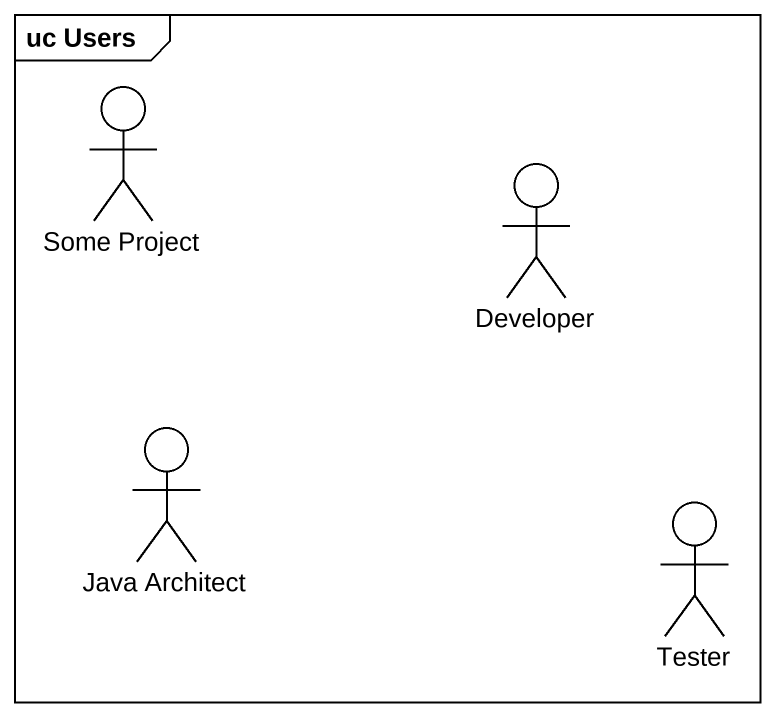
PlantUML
@startuml
mainframe uc Users
actor "Some Project" as Some_Project
actor Developer
actor "Java Architect" as Java_Architect
actor Tester
@enduml
